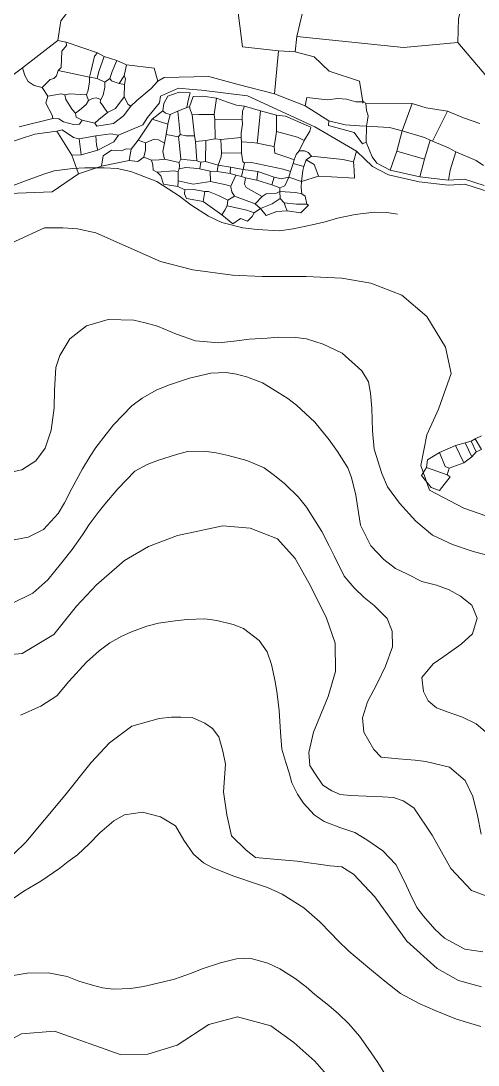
# Model space of a CAD drawing. Header units: metres. Extents: x 548946 to 557077, y 1838800 to 1845419.
# Drawn here: x 553019.8 to 553195.1, y 1839331.7 to 1839732.1 of the extents above; entities that cross this region are included whole.
import ezdxf

# ---------------------------------------------------------------- set-up
doc = ezdxf.new("R2010")
doc.units = ezdxf.units.M
doc.header["$LTSCALE"] = 28
for name, color, linetype, lineweight in [('1', 7, 'Continuous', 13), ('10', 7, 'Continuous', 13), ('2', 7, 'Continuous', 13)]:
    doc.layers.add(name, color=color, linetype=linetype, lineweight=lineweight)

msp = doc.modelspace()

# ---------------------------------------------------------------- linework, layer by layer
at = {"layer": '1'}
for points in [[(553016.87, 1839669), (553021.61, 1839670.82), (553028.23, 1839673.24), (553032.63, 1839674.64), (553039.69, 1839675.55), (553044.34, 1839675.8), (553051.76, 1839675.71), (553056.73, 1839675.47), (553061.93, 1839674.35), (553071.97, 1839670.52), (553080.65, 1839664.97), (553084.93, 1839661.54), (553091.77, 1839657.22), (553096.85, 1839654.79), (553104.88, 1839652.81), (553110.41, 1839652.12), (553118.92, 1839651.63), (553124.18, 1839652.34), (553131.54, 1839653.93), (553136.48, 1839655.12), (553141.28, 1839656.43), (553148.02, 1839657.82), (553155.33, 1839658.76), (553160.16, 1839658.64), (553164.29, 1839658.06)], [(553204.02, 1839540.24), (553189.61, 1839545.24), (553176.53, 1839552.21), (553173.15, 1839561.68), (553175.48, 1839573.34), (553179.94, 1839583.29), (553184.77, 1839596.91), (553182.61, 1839607.03), (553175.48, 1839618.8), (553165.89, 1839626.93), (553153.98, 1839631.57), (553142.89, 1839633.45), (553129.22, 1839634.13), (553112.38, 1839634.07), (553100.92, 1839634.61), (553085.8, 1839636.69), (553073.4, 1839639.84), (553048.61, 1839650.82), (553041.55, 1839652.39), (553035.89, 1839652.74), (553028.8, 1839652.74), (553006.47, 1839642.6)], [(553015.22, 1839532.78), (553022.62, 1839534.12), (553028.53, 1839537.11), (553034.1, 1839543.19), (553036.51, 1839547.35), (553039.28, 1839552.86), (553043.4, 1839560.34), (553046.37, 1839565.22), (553048.6, 1839568.58), (553052.46, 1839573.69), (553055.32, 1839577.26), (553062.32, 1839584.53), (553066.3, 1839587.44), (553071.92, 1839590.66), (553076.78, 1839592.62), (553084.43, 1839595.16), (553092.69, 1839596.98), (553098.51, 1839597.23), (553102.48, 1839596.63), (553106.36, 1839595.62), (553112.47, 1839593.3), (553116.38, 1839590.87), (553122.23, 1839587.36), (553125.51, 1839584.73), (553132.47, 1839578.21), (553138.03, 1839571.41), (553141.25, 1839566.95), (553145.19, 1839560.75), (553146.64, 1839557.01), (553148.29, 1839550.3), (553149.28, 1839543.65), (553150.08, 1839538.79), (553153.95, 1839530.76), (553158.94, 1839525.59), (553163.48, 1839522.19), (553168.02, 1839519.96), (553173.52, 1839517.18), (553179.15, 1839515.72), (553184.03, 1839513.92), (553188.45, 1839511.54), (553192.73, 1839508.11), (553194.84, 1839503.14), (553193.03, 1839497.09), (553188.66, 1839493.1), (553182.03, 1839488.34), (553177.92, 1839485.54), (553173.55, 1839480.38), (553174.14, 1839474.98), (553175.96, 1839471.41), (553179.13, 1839468.64), (553183.33, 1839467.15), (553189.15, 1839465.06), (553194.37, 1839462.52), (553198.68, 1839458.83)], [(553015.83, 1839508.4), (553024.45, 1839512.73), (553030.14, 1839517.78), (553035.51, 1839524.48), (553039.52, 1839529.48), (553043.46, 1839534.98), (553046.01, 1839539.03), (553049.41, 1839543.57), (553052.04, 1839546.85), (553056.98, 1839552.73), (553063.53, 1839559.43), (553068.18, 1839562.03), (553072.55, 1839563.68), (553079.47, 1839565.87), (553083.64, 1839566.98), (553090.12, 1839567.17), (553094.74, 1839566.51), (553099.28, 1839565.45), (553106.39, 1839563.5), (553113.07, 1839560.73), (553117.03, 1839557.78), (553121.03, 1839554.58), (553126.27, 1839549.44), (553129.3, 1839545.61)], [(553129.3, 1839545.61), (553135.26, 1839536.38), (553138.08, 1839530.84), (553139.93, 1839527.01), (553143.78, 1839519.24), (553147.65, 1839514.72), (553151.45, 1839510.98), (553155.3, 1839507.89), (553160.26, 1839502.98), (553162.23, 1839498.12), (553162.37, 1839492.15), (553159.67, 1839484.7), (553156.38, 1839477.97), (553152.72, 1839471.06), (553150.8, 1839464.87), (553151.28, 1839459.33), (553155.13, 1839452.73), (553157.93, 1839449.79), (553164.64, 1839449.1), (553171.06, 1839448.63), (553175.14, 1839448.17), (553184.11, 1839445.91), (553190.12, 1839440.85), (553193.15, 1839434.68), (553194.85, 1839427.45), (553196.3, 1839420.2)], [(553204.14, 1839394.38), (553192.66, 1839398.67), (553184.72, 1839407.11), (553177.47, 1839419.91), (553170.48, 1839430.4), (553166.45, 1839433.04), (553162.67, 1839434.38), (553158.45, 1839434.6), (553152.22, 1839434.82), (553146.22, 1839435.05), (553142.21, 1839435.49), (553139.1, 1839436.83), (553135.54, 1839439.06), (553132.43, 1839443.74), (553130.65, 1839446.64), (553130.21, 1839451.55), (553131.99, 1839459.36), (553137.64, 1839472.99), (553140.45, 1839482.63), (553140.28, 1839493.49), (553137.01, 1839503.11), (553130.84, 1839515.5), (553125.01, 1839525.99), (553118.22, 1839533.53), (553107.67, 1839537.54), (553097.21, 1839538.45), (553079.86, 1839534.84), (553068.8, 1839530.63), (553059.56, 1839525.2), (553048.81, 1839515.84), (553041.16, 1839507.74), (553032.4, 1839496.79), (553020.26, 1839489.49), (553008.72, 1839488.46)], [(553019.72, 1839465.91), (553027.41, 1839469.36), (553033.61, 1839473.29), (553038.21, 1839478.74), (553044.93, 1839486.24), (553049.78, 1839490.55), (553053.87, 1839493.6), (553058.53, 1839496.2), (553062.24, 1839497.9), (553068.12, 1839499.98), (553072.55, 1839501.12), (553078.95, 1839502.09), (553083.57, 1839502.59), (553090.31, 1839502.82), (553094.94, 1839502.16), (553101.22, 1839500.64), (553105.15, 1839499.12), (553111.12, 1839494.57), (553114.2, 1839490.23), (553115.9, 1839485.35), (553117.27, 1839478.86), (553118.06, 1839474.01), (553118.89, 1839467.73), (553119.42, 1839459.33), (553119.87, 1839452.88), (553121.35, 1839447.71), (553122.69, 1839443.83), (553123.77, 1839439.91), (553125.94, 1839435.6), (553128.13, 1839432.2), (553132.27, 1839427.71), (553136.06, 1839425.14), (553142.17, 1839422.82), (553147.85, 1839420.85), (553152.44, 1839418.1), (553158.63, 1839413.84), (553163.63, 1839408.67), (553167.1, 1839401.9), (553169.15, 1839397.44), (553171.69, 1839392.13), (553174.14, 1839388.76), (553178.59, 1839383.78), (553182.21, 1839380.41), (553190.09, 1839376.21), (553196.97, 1839375.14)], [(553014.74, 1839394.22), (553020.91, 1839398.41), (553027.51, 1839402.26), (553034.77, 1839407.22), (553038, 1839409.79), (553041.49, 1839412.38), (553045.97, 1839416.52), (553050.06, 1839420.74), (553055.4, 1839425.36), (553059.57, 1839427.64), (553066.48, 1839428.66), (553073.31, 1839426.94), (553079.16, 1839423.43), (553082.23, 1839417.91), (553085.94, 1839412.6), (553089.82, 1839409.25), (553093.42, 1839407.31), (553101.44, 1839404.16), (553110.48, 1839401.12), (553114.39, 1839399.86), (553120.02, 1839397.23), (553128.26, 1839392.03), (553134.45, 1839386.6), (553138.7, 1839382.25), (553141.5, 1839379.31), (553145.58, 1839375.34), (553152.88, 1839369.25), (553159.33, 1839363.85), (553165.43, 1839359.19), (553172.77, 1839355.18), (553178.65, 1839352.58), (553186.81, 1839349.32), (553192.32, 1839347.71), (553196.23, 1839346.45)], [(553161.06, 1839325.67), (553156.64, 1839332.73), (553153.85, 1839336.84), (553149.69, 1839342.76), (553145.52, 1839347.5), (553141.59, 1839351.36), (553137.85, 1839354.59), (553132.57, 1839358.82), (553129.26, 1839361.71), (553125.01, 1839364.88), (553119.13, 1839368.65), (553114.48, 1839370.74), (553107.63, 1839372.72), (553102.46, 1839372.41), (553096.38, 1839370.96), (553089.35, 1839368.62), (553085.24, 1839367), (553078.73, 1839364.72), (553074.04, 1839363.56), (553066.82, 1839361.85), (553061.96, 1839361.06), (553055.23, 1839360.83), (553051.14, 1839361.3), (553047.26, 1839362.3), (553042.01, 1839363.93), (553037.53, 1839365.65), (553030.22, 1839367.05), (553022.17, 1839366.95), (553012.2, 1839365.33)]]:
    msp.add_lwpolyline(points, dxfattribs=at)
at = {"layer": '10'}
for p, q in [((553125.63, 1839726.1), (553124.98, 1839720.22)), ((553187.35, 1839723.83), (553200.3, 1839708.61)), ((553049.19, 1839719.91), (553051.77, 1839718.48)), ((553118.55, 1839720.67), (553117.02, 1839704.14)), ((553124.98, 1839720.22), (553118.55, 1839720.67)), ((553056.63, 1839716.88), (553051.77, 1839718.48)), ((553056.63, 1839716.88), (553060.32, 1839715.22)), ((553034.13, 1839713.08), (553046.12, 1839710.49)), ((553046.12, 1839710.49), (553049.1, 1839709.97)), ((553049.1, 1839709.97), (553052, 1839708.57)), ((553052, 1839708.57), (553053.91, 1839710.09)), ((553057.49, 1839708.16), (553059.54, 1839707.75)), ((553059.54, 1839707.75), (553059.43, 1839703.01)), ((553072.31, 1839708.97), (553074.73, 1839710.44)), ((553027.92, 1839706.54), (553030.2, 1839703.28)), ((553045.78, 1839701.6), (553044.91, 1839703.71)), ((553117.02, 1839704.14), (553128.86, 1839699.51)), ((553093.98, 1839696.18), (553094.8, 1839702.54)), ((553105.5, 1839699.43), (553111.74, 1839697.67)), ((553137.92, 1839693.8), (553128.86, 1839699.51)), ((553169.86, 1839700.45), (553166.07, 1839689.94)), ((553080.02, 1839697.45), (553080.86, 1839688.58)), ((553083.47, 1839698.85), (553084.5, 1839699.12)), ((553085.53, 1839696.13), (553086.39, 1839688.1)), ((553093.98, 1839696.18), (553094.19, 1839694.26)), ((553117.83, 1839695.95), (553111.74, 1839697.67)), ((553117.83, 1839695.95), (553117.87, 1839689.66)), ((553019.15, 1839691.53), (553032.1, 1839694.69)), ((553043.26, 1839694.05), (553048.16, 1839692.93)), ((553076.12, 1839692.52), (553070.09, 1839694.44)), ((553075.53, 1839688.55), (553076.12, 1839692.52)), ((553094.19, 1839694.26), (553104.64, 1839694.45)), ((553094.19, 1839694.26), (553094.37, 1839686.92)), ((553152.24, 1839685.57), (553152.4, 1839691.71)), ((553039.39, 1839680.58), (553033.6, 1839689.83)), ((553042.1, 1839686.9), (553048.57, 1839687.99)), ((553074.86, 1839685.18), (553075.53, 1839688.55)), ((553075.53, 1839688.55), (553080.23, 1839687.66)), ((553080.86, 1839688.58), (553080.23, 1839687.66)), ((553086.77, 1839685.87), (553086.39, 1839688.1)), ((553104.27, 1839687.34), (553096.52, 1839686.65)), ((553104.27, 1839687.34), (553104.47, 1839685.75)), ((553163.96, 1839682.13), (553166.07, 1839689.94)), ((553042.1, 1839686.9), (553042.89, 1839680.81)), ((553062.12, 1839682.98), (553064.8, 1839686.37)), ((553064.8, 1839686.37), (553067.63, 1839685.4)), ((553090.68, 1839686.3), (553086.77, 1839685.87)), ((553090.68, 1839686.3), (553090.64, 1839678.15)), ((553094.37, 1839686.92), (553090.68, 1839686.3)), ((553096.52, 1839686.65), (553094.37, 1839686.92)), ((553096.74, 1839681.51), (553096.52, 1839686.65)), ((553104.35, 1839681.43), (553104.47, 1839685.75)), ((553128.49, 1839686.24), (553126.46, 1839682.32)), ((553049.31, 1839682.54), (553042.89, 1839680.81)), ((553067, 1839679.89), (553069.94, 1839678.69)), ((553096.74, 1839681.51), (553104.35, 1839681.43)), ((553131.23, 1839680.2), (553129.17, 1839678.85)), ((553148.53, 1839682.18), (553147.31, 1839678.01)), ((553163.96, 1839682.13), (553161.4, 1839674.93)), ((553074.87, 1839679.13), (553080.45, 1839677.88)), ((553080.46, 1839675.41), (553080.14, 1839674.33)), ((553081.14, 1839679.09), (553080.45, 1839677.88)), ((553087.22, 1839678.4), (553081.14, 1839679.09)), ((553088.76, 1839677.9), (553088.46, 1839675.45)), ((553090.64, 1839678.15), (553088.76, 1839677.9)), ((553090.64, 1839678.15), (553095.48, 1839676.75)), ((553100.2, 1839676.07), (553095.48, 1839676.75)), ((553100.2, 1839676.07), (553105.07, 1839675.09)), ((553105.5, 1839677.65), (553105.07, 1839675.09)), ((553123.21, 1839674.37), (553124.28, 1839677.49)), ((553124.28, 1839677.49), (553124.65, 1839678.82)), ((553128.28, 1839676.33), (553124.28, 1839677.49)), ((553129.17, 1839678.85), (553128.28, 1839676.33)), ((553172.85, 1839672.33), (553174.56, 1839679.14)), ((553092.45, 1839674.55), (553092.49, 1839670.51)), ((553100.28, 1839668.72), (553102.24, 1839673)), ((553102.24, 1839673), (553104.42, 1839672.46)), ((553104.42, 1839672.46), (553105.98, 1839671.99)), ((553105.07, 1839675.09), (553110.66, 1839674.39)), ((553105.98, 1839671.99), (553110.31, 1839670.98)), ((553110.31, 1839670.98), (553110.66, 1839674.39)), ((553110.66, 1839674.39), (553116.97, 1839672.21)), ((553115.98, 1839669.19), (553116.97, 1839672.21)), ((553122.55, 1839672.22), (553123.21, 1839674.37)), ((553127.36, 1839670.52), (553122.55, 1839672.22)), ((553127.36, 1839670.52), (553133.93, 1839672.6)), ((553161.4, 1839674.93), (553172.85, 1839672.33)), ((553172.85, 1839672.33), (553183.77, 1839671.07)), ((553080.02, 1839668.67), (553082.65, 1839667.36)), ((553110.31, 1839670.98), (553115.98, 1839669.19)), ((553115.98, 1839669.19), (553119.15, 1839668.11)), ((553090.33, 1839666.74), (553089.75, 1839662.82)), ((553099.16, 1839663.38), (553098.91, 1839661.21)), ((553099.16, 1839663.38), (553101.72, 1839664.9)), ((553101.72, 1839664.9), (553109.61, 1839662.02)), ((553112.27, 1839664.78), (553109.61, 1839662.02)), ((553119.18, 1839663.97), (553120.73, 1839662.41)), ((553096.83, 1839657.81), (553089.75, 1839662.82)), ((553109.24, 1839658.46), (553111.7, 1839660.16)), ((553109.61, 1839662.02), (553111.7, 1839660.16)), ((553192.51, 1839570.96), (553194.06, 1839571.91)), ((553196.41, 1839573.04), (553194.06, 1839571.91)), ((553194.06, 1839571.91), (553196.49, 1839567.75)), ((553180.28, 1839566.64), (553186.41, 1839569.34)), ((553190.17, 1839570.33), (553186.41, 1839569.34)), ((553186.41, 1839569.34), (553189.64, 1839562.59)), ((553192.51, 1839570.96), (553190.17, 1839570.33)), ((553192.75, 1839564.99), (553190.17, 1839570.33)), ((553194.38, 1839566.88), (553192.51, 1839570.96)), ((553194.38, 1839566.88), (553196.49, 1839567.75)), ((553189.64, 1839562.59), (553192.75, 1839564.99)), ((553192.75, 1839564.99), (553194.38, 1839566.88)), ((553184.09, 1839560.61), (553189.64, 1839562.59))]:
    msp.add_line(p, q, dxfattribs=at)
for points in [[(553118.55, 1839720.67), (553104.73, 1839722.13), (553100.77, 1839753.48), (553095.26, 1839756.2), (553093.38, 1839758.73), (553083.26, 1839763.13), (553068.73, 1839762.47), (553070.35, 1839756.32), (553053.39, 1839760.63), (553051.79, 1839753.73), (553035.18, 1839732.19), (553034.01, 1839724.65)], [(553194.46, 1839746.53), (553189.66, 1839749.36), (553175.29, 1839748.47), (553140.28, 1839747.15), (553130.23, 1839745.73), (553125.63, 1839726.1)], [(553194.46, 1839746.53), (553191.62, 1839742.6), (553188.45, 1839736.03), (553187.67, 1839732.98), (553187.35, 1839723.83)], [(553034.01, 1839724.65), (553032.96, 1839723.82), (553020.46, 1839714.11)], [(553034.01, 1839724.65), (553037.17, 1839723.91), (553049.19, 1839719.91)], [(553037.17, 1839723.91), (553037.34, 1839722.66), (553035.52, 1839720.53), (553035.31, 1839714.26), (553034.13, 1839713.08)], [(553187.35, 1839723.83), (553166.53, 1839721.87), (553125.63, 1839726.1)], [(553046.12, 1839710.49), (553046.77, 1839713.11), (553047.98, 1839718.54), (553049.19, 1839719.91)], [(553150.92, 1839701.06), (553149.63, 1839709.01), (553138.04, 1839712.81), (553132.26, 1839718.28), (553124.98, 1839720.22)], [(553051.77, 1839718.48), (553049.67, 1839712.72), (553049.1, 1839709.97)], [(553053.91, 1839710.09), (553054.81, 1839712.7), (553056.63, 1839716.88)], [(553020.46, 1839714.11), (553016.29, 1839711.08), (553009.6, 1839707.85)], [(553020.46, 1839714.11), (553021.32, 1839711.13), (553022.61, 1839708.85), (553024.89, 1839707.3), (553027.92, 1839706.54)], [(553027.92, 1839706.54), (553031, 1839709.63), (553032.48, 1839710.03), (553033.49, 1839711), (553034.13, 1839713.08)], [(553060.32, 1839715.22), (553059.46, 1839711.02), (553057.49, 1839708.16)], [(553072.31, 1839708.97), (553070.93, 1839714), (553060.32, 1839715.22)], [(553044.91, 1839703.71), (553045.66, 1839705.61), (553046.12, 1839708.73), (553046.12, 1839710.49)], [(553052, 1839708.57), (553052, 1839706.65), (553051.33, 1839703.64), (553050.48, 1839701.94)], [(553057.49, 1839708.16), (553054.5, 1839709.14), (553053.91, 1839710.09)], [(553059.46, 1839711.02), (553059.91, 1839709.88), (553059.54, 1839707.75)], [(553072.31, 1839708.97), (553069.78, 1839706.16), (553064.23, 1839701.6), (553061.92, 1839699.45)], [(553117.02, 1839704.14), (553103.16, 1839707.71), (553091.9, 1839710.74), (553074.73, 1839710.44)], [(553030.2, 1839703.28), (553035.3, 1839704.18), (553036.66, 1839703.72)], [(553036.66, 1839703.72), (553038.62, 1839704.1), (553042.81, 1839703.87), (553044.91, 1839703.71)], [(553036.66, 1839703.72), (553037.1, 1839701.96), (553039.43, 1839698.19), (553040.72, 1839696.75)], [(553089.08, 1839705.49), (553085.79, 1839705.87), (553080.28, 1839706.28), (553073.31, 1839703.27), (553072.95, 1839700.66), (553068.3, 1839695.07), (553066.52, 1839692.29), (553057.28, 1839688.31)], [(553083.47, 1839698.85), (553084, 1839701.55), (553084.73, 1839704.48), (553080.51, 1839704.82), (553076.1, 1839703.19), (553074.68, 1839700.42), (553074.3, 1839697.65)], [(553148.53, 1839682.18), (553132.51, 1839691.43), (553106.76, 1839703.42), (553089.08, 1839705.49)], [(553030.2, 1839703.28), (553029.32, 1839700.59), (553031.74, 1839695.94), (553032.1, 1839694.69)], [(553040.72, 1839696.75), (553042.22, 1839697.94), (553044.85, 1839700.02), (553045.78, 1839701.6)], [(553045.78, 1839701.6), (553047.25, 1839702.42), (553048.68, 1839702.57), (553050.48, 1839701.94)], [(553061.92, 1839699.45), (553059.16, 1839695.72), (553055.29, 1839692.71), (553052.1, 1839692.22), (553048.96, 1839691.73), (553048.16, 1839692.93)], [(553053.06, 1839696.93), (553051.58, 1839699.03), (553051.07, 1839699.76), (553050.21, 1839701.01), (553050.48, 1839701.94)], [(553053.06, 1839696.93), (553056.05, 1839698.46), (553059.43, 1839703.01)], [(553059.43, 1839703.01), (553060.94, 1839700.09), (553061.92, 1839699.45)], [(553084.5, 1839699.12), (553085.9, 1839703.18), (553089.55, 1839703.2), (553094.8, 1839702.54)], [(553094.8, 1839702.54), (553099.08, 1839700.99), (553102.5, 1839699.84), (553105.5, 1839699.43)], [(553105.5, 1839699.43), (553104.75, 1839697.44), (553104.64, 1839694.45)], [(553150.92, 1839701.06), (553148.28, 1839701.07), (553144.62, 1839702.15), (553141.3, 1839702.36), (553137.36, 1839701.91), (553129.48, 1839702.74), (553128.86, 1839699.51)], [(553151.41, 1839701.06), (553150.92, 1839701.06), (553150.44, 1839701.06)], [(553150.92, 1839701.55), (553150.92, 1839701.06), (553150.92, 1839700.57)], [(553150.92, 1839701.06), (553152.1, 1839700.62), (553169.86, 1839700.45)], [(553152.1, 1839700.62), (553152.37, 1839697.71), (553153.04, 1839695.71), (553152.74, 1839694.01), (553152.4, 1839691.71)], [(553183.42, 1839697.46), (553175.21, 1839698.82), (553169.86, 1839700.45)], [(553040.72, 1839696.75), (553040.97, 1839695.23), (553043.26, 1839694.05)], [(553048.16, 1839692.93), (553049.76, 1839694.36), (553053.06, 1839696.93)], [(553064.8, 1839686.37), (553070.09, 1839694.44), (553074.3, 1839697.65)], [(553077.02, 1839696.26), (553075.29, 1839696.74), (553074.3, 1839697.65)], [(553076.12, 1839692.52), (553077.02, 1839696.26), (553080.02, 1839697.45), (553083.47, 1839698.85)], [(553084.5, 1839699.12), (553084.88, 1839697.75), (553085.53, 1839696.13)], [(553085.53, 1839696.13), (553088.1, 1839696.18), (553093.98, 1839696.18)], [(553110.45, 1839685.18), (553110.59, 1839686.22), (553111.74, 1839697.67)], [(553128.49, 1839686.24), (553130.59, 1839689.86), (553131.05, 1839691.4), (553121.24, 1839695.53), (553117.83, 1839695.95)], [(553176.82, 1839686.38), (553177.69, 1839686), (553183.42, 1839697.46)], [(553195.83, 1839692.77), (553189.48, 1839694.9), (553183.42, 1839697.46)], [(553032.1, 1839694.69), (553034.39, 1839694.54), (553036.21, 1839693.36), (553039.95, 1839692.38), (553042.27, 1839692.5), (553043.26, 1839694.05)], [(553104.64, 1839694.45), (553104.77, 1839692.46), (553104.25, 1839689.19), (553104.27, 1839687.34)], [(553152.24, 1839685.57), (553150.78, 1839685.03), (553147.67, 1839689.33), (553137.71, 1839692.06), (553137.92, 1839693.8)], [(553152.4, 1839691.71), (553149.62, 1839691.94), (553144.17, 1839692.29), (553137.92, 1839693.8)], [(553152.4, 1839691.71), (553154.45, 1839691.63), (553161.2, 1839691.18), (553166.07, 1839689.94)], [(553033.6, 1839689.83), (553025.18, 1839688.72), (553014.17, 1839685.15), (553010, 1839679.85), (553007.36, 1839674.76)], [(553033.6, 1839689.83), (553035.66, 1839690.39), (553040, 1839687.46), (553042.1, 1839686.9)], [(553057.28, 1839688.31), (553054.27, 1839688.82), (553048.57, 1839687.99)], [(553048.57, 1839687.99), (553048.84, 1839684.44), (553049.31, 1839682.54)], [(553049.31, 1839682.54), (553055.48, 1839685.8), (553057.28, 1839688.31)], [(553080.23, 1839687.66), (553080.54, 1839685.61), (553081.14, 1839679.09)], [(553086.39, 1839688.1), (553083.01, 1839688.04), (553080.86, 1839688.58)], [(553117.87, 1839689.66), (553117.59, 1839687.85), (553116.98, 1839683.96)], [(553128.49, 1839686.24), (553125.84, 1839687.58), (553117.87, 1839689.66)], [(553166.07, 1839689.94), (553174.56, 1839687.34), (553176.82, 1839686.38)], [(553067.63, 1839685.4), (553067.6, 1839682.49), (553067, 1839679.89)], [(553074.86, 1839685.18), (553072.57, 1839686.51), (553070.97, 1839686.81), (553067.63, 1839685.4)], [(553074.87, 1839679.13), (553074.19, 1839681.99), (553074.86, 1839685.18)], [(553086.77, 1839685.87), (553087.22, 1839678.4), (553088.76, 1839677.9)], [(553104.47, 1839685.75), (553108.5, 1839685.5), (553110.45, 1839685.18)], [(553116.98, 1839683.96), (553114.82, 1839684.31), (553110.45, 1839685.18)], [(553124.65, 1839678.82), (553122.51, 1839679.56), (553117.19, 1839681.38), (553116.98, 1839683.96)], [(553161.4, 1839674.93), (553156.36, 1839677.54), (553154.47, 1839679.93), (553152.24, 1839685.57)], [(553163.96, 1839682.13), (553174.56, 1839679.14), (553176.82, 1839686.38)], [(553177.69, 1839686), (553183.76, 1839683.38), (553186.6, 1839681.97)], [(553042.89, 1839680.81), (553039.39, 1839680.58), (553041.88, 1839673.51), (553050.71, 1839676.41)], [(553050.71, 1839676.41), (553051.41, 1839680.34), (553054.5, 1839682.49), (553058.37, 1839682.24), (553060.21, 1839683.06), (553062.12, 1839682.98)], [(553062.12, 1839682.98), (553061.34, 1839678.57), (553050.71, 1839676.41)], [(553067, 1839679.89), (553064.61, 1839678.19), (553061.34, 1839678.57)], [(553095.48, 1839676.75), (553096.56, 1839679.94), (553096.74, 1839681.51)], [(553104.35, 1839681.43), (553104.87, 1839678.06), (553105.5, 1839677.65)], [(553124.65, 1839678.82), (553125.43, 1839680.84), (553126.46, 1839682.32)], [(553131.23, 1839680.2), (553130, 1839681.63), (553128.58, 1839682.28), (553126.46, 1839682.32)], [(553147.31, 1839678.01), (553143.25, 1839679.01), (553131.23, 1839680.2)], [(553200.15, 1839667.03), (553197.26, 1839667.2), (553190.02, 1839669.48), (553183.67, 1839669.15), (553172.58, 1839670.43), (553160.73, 1839673.12), (553154.65, 1839676.27), (553148.53, 1839682.18)], [(553183.77, 1839671.07), (553184.46, 1839674.82), (553186.6, 1839681.97)], [(553186.6, 1839681.97), (553194.38, 1839678.57), (553197.27, 1839676.66)], [(553069.94, 1839678.69), (553072.83, 1839678.86), (553074.87, 1839679.13)], [(553072.13, 1839674.07), (553070.56, 1839674.9), (553070.35, 1839676.96), (553069.94, 1839678.69)], [(553080.45, 1839677.88), (553080.65, 1839676.47), (553080.46, 1839675.41)], [(553080.46, 1839675.41), (553083.11, 1839675.86), (553086.07, 1839675.7), (553088.46, 1839675.45)], [(553088.46, 1839675.45), (553092.45, 1839674.55), (553095.11, 1839674.31)], [(553095.48, 1839676.75), (553095.11, 1839674.31), (553100.01, 1839673.55)], [(553102.24, 1839673), (553100.01, 1839673.55), (553100.2, 1839676.07)], [(553105.5, 1839677.65), (553108.18, 1839677.76), (553120.33, 1839675.21), (553123.21, 1839674.37)], [(553128.28, 1839676.33), (553127.93, 1839674.76), (553127.36, 1839670.52)], [(553129.17, 1839678.85), (553132.21, 1839677.01), (553132.55, 1839676.41), (553133.93, 1839672.6)], [(553133.93, 1839672.6), (553138.95, 1839672.35), (553147.74, 1839671.79), (553147.55, 1839674.99), (553147.31, 1839678.01)], [(553011.71, 1839665.78), (553031.81, 1839666.56), (553041.88, 1839673.51)], [(553072.13, 1839674.07), (553078.31, 1839674.59), (553080.14, 1839674.33)], [(553080.02, 1839668.67), (553074.49, 1839669.54), (553073.46, 1839672.67), (553072.13, 1839674.07)], [(553080.14, 1839674.33), (553080.11, 1839670.82), (553080.02, 1839668.67)], [(553105.07, 1839675.09), (553104.84, 1839674.05), (553104.42, 1839672.46)], [(553112.27, 1839664.78), (553106.17, 1839668.21), (553105.5, 1839669.46), (553105.98, 1839671.99)], [(553122.55, 1839672.22), (553119.59, 1839671.59), (553116.97, 1839672.21)], [(553122.55, 1839672.22), (553121.03, 1839668.89), (553119.15, 1839668.11)], [(553197.52, 1839669), (553189.92, 1839671.39), (553183.77, 1839671.07)], [(553092.49, 1839670.51), (553085.88, 1839669.51), (553080.11, 1839670.82)], [(553089.75, 1839662.82), (553083.26, 1839664.02), (553082.59, 1839665.82), (553082.65, 1839667.36)], [(553082.65, 1839667.36), (553085.96, 1839667.41), (553090.33, 1839666.74)], [(553100.28, 1839668.72), (553098.53, 1839669.24), (553092.49, 1839670.51)], [(553101.72, 1839664.9), (553100.69, 1839666.58), (553100.34, 1839668.39), (553100.28, 1839668.72)], [(553119.15, 1839668.11), (553119.11, 1839666.69), (553119.18, 1839663.97)], [(553127.36, 1839670.52), (553127.27, 1839668.25), (553127.55, 1839665.79)], [(553090.33, 1839666.74), (553091.79, 1839666.67), (553095.61, 1839665.13), (553099.16, 1839663.38)], [(553119.18, 1839663.97), (553116.18, 1839662), (553111.7, 1839660.16)], [(553119.11, 1839666.69), (553117.85, 1839666.03), (553113.82, 1839665.74), (553112.27, 1839664.78)], [(553127.55, 1839665.79), (553125.06, 1839666.35), (553119.11, 1839666.69)], [(553127.55, 1839665.79), (553128.87, 1839664.97), (553129.41, 1839661.87)], [(553098.91, 1839661.21), (553097.97, 1839659.48), (553096.83, 1839657.81)], [(553109.24, 1839658.46), (553106.49, 1839659.48), (553098.91, 1839661.21)], [(553111.7, 1839660.16), (553113.93, 1839657.54), (553118.01, 1839658.99), (553121.98, 1839659.24)], [(553120.73, 1839662.41), (553125.52, 1839661.89), (553129.41, 1839661.87)], [(553120.73, 1839662.41), (553121.29, 1839660.83), (553121.98, 1839659.24)], [(553129.41, 1839661.87), (553130.15, 1839661.44), (553127.16, 1839658.46), (553121.98, 1839659.24)], [(553096.83, 1839657.81), (553101.05, 1839654.26), (553103.98, 1839656.34), (553106.75, 1839655.27), (553108.47, 1839657.15), (553109.24, 1839658.46)], [(553180.28, 1839566.64), (553175.79, 1839563.81), (553175.32, 1839560.82)], [(553184.09, 1839560.61), (553182.57, 1839561.27), (553180.28, 1839566.64)], [(553183.27, 1839558.04), (553184.48, 1839557.34), (553180.28, 1839552), (553177.12, 1839553.19), (553173.46, 1839557.84), (553175.32, 1839560.82)], [(553175.32, 1839560.82), (553183.27, 1839558.04), (553184.09, 1839560.61)]]:
    msp.add_lwpolyline(points, dxfattribs=at)
at = {"layer": '2'}
for points in [[(553201.37, 1839526.49), (553192.92, 1839528.81), (553185.36, 1839531.36), (553177.68, 1839534.94), (553171.23, 1839540.34), (553165.02, 1839547.2), (553160.43, 1839553.46), (553158.18, 1839558.54), (553155.33, 1839567.85), (553154.68, 1839574.93), (553154.46, 1839579.33), (553154.37, 1839583.61), (553153.87, 1839589.41), (553153.13, 1839593.75), (553150.59, 1839597.89), (553142.95, 1839604.72), (553135.67, 1839608.21), (553129.33, 1839610.25), (553125.25, 1839610.71), (553118.6, 1839610.89), (553114.23, 1839610.4), (553107.37, 1839610.04), (553102.63, 1839609.39), (553095.7, 1839608.62), (553086.76, 1839609.46), (553079.45, 1839612.04), (553072.23, 1839615.01), (553067.41, 1839616.3), (553063.13, 1839617.39), (553053.22, 1839617.6), (553044.91, 1839615.13), (553038.57, 1839610.14), (553034.7, 1839603.86), (553033.27, 1839599.15), (553032.66, 1839590.5), (553032.63, 1839583.73), (553031.37, 1839575.14), (553029.13, 1839568.26), (553025.5, 1839563.44), (553020.16, 1839559.99), (553013.68, 1839558.62)], [(553012.81, 1839408.48), (553021.68, 1839417.24), (553036.67, 1839435.09), (553046.79, 1839447.75), (553053.73, 1839455.25), (553062.35, 1839461.65), (553072.87, 1839464.59), (553077.62, 1839465.18), (553081.19, 1839465.18), (553085.55, 1839464.99), (553090.31, 1839462.8), (553093.28, 1839460.81), (553095.66, 1839457.63), (553097.24, 1839452.06), (553098.23, 1839447.09), (553097.52, 1839436.54), (553098.83, 1839427.61), (553100.61, 1839419.66), (553106.16, 1839414.1), (553109.73, 1839411.31), (553116.86, 1839410.72), (553125.78, 1839409.92), (553138.46, 1839408.13), (553142.82, 1839407.74), (553147.39, 1839404.98), (553155.56, 1839396.22), (553167.82, 1839379.28), (553179.5, 1839368.76), (553187.67, 1839364.09), (553196.42, 1839361.76)], [(553140.6, 1839323.97), (553132.58, 1839333.19), (553124.53, 1839340.32), (553115.66, 1839346.72), (553102.83, 1839350.22), (553091.89, 1839347.32), (553079.69, 1839339.36), (553068.54, 1839335.91), (553057.94, 1839335.77), (553032.72, 1839344.76), (553020.01, 1839343.73), (553006.93, 1839336.71)]]:
    msp.add_lwpolyline(points, dxfattribs=at)

doc.saveas('drawing.dxf')
